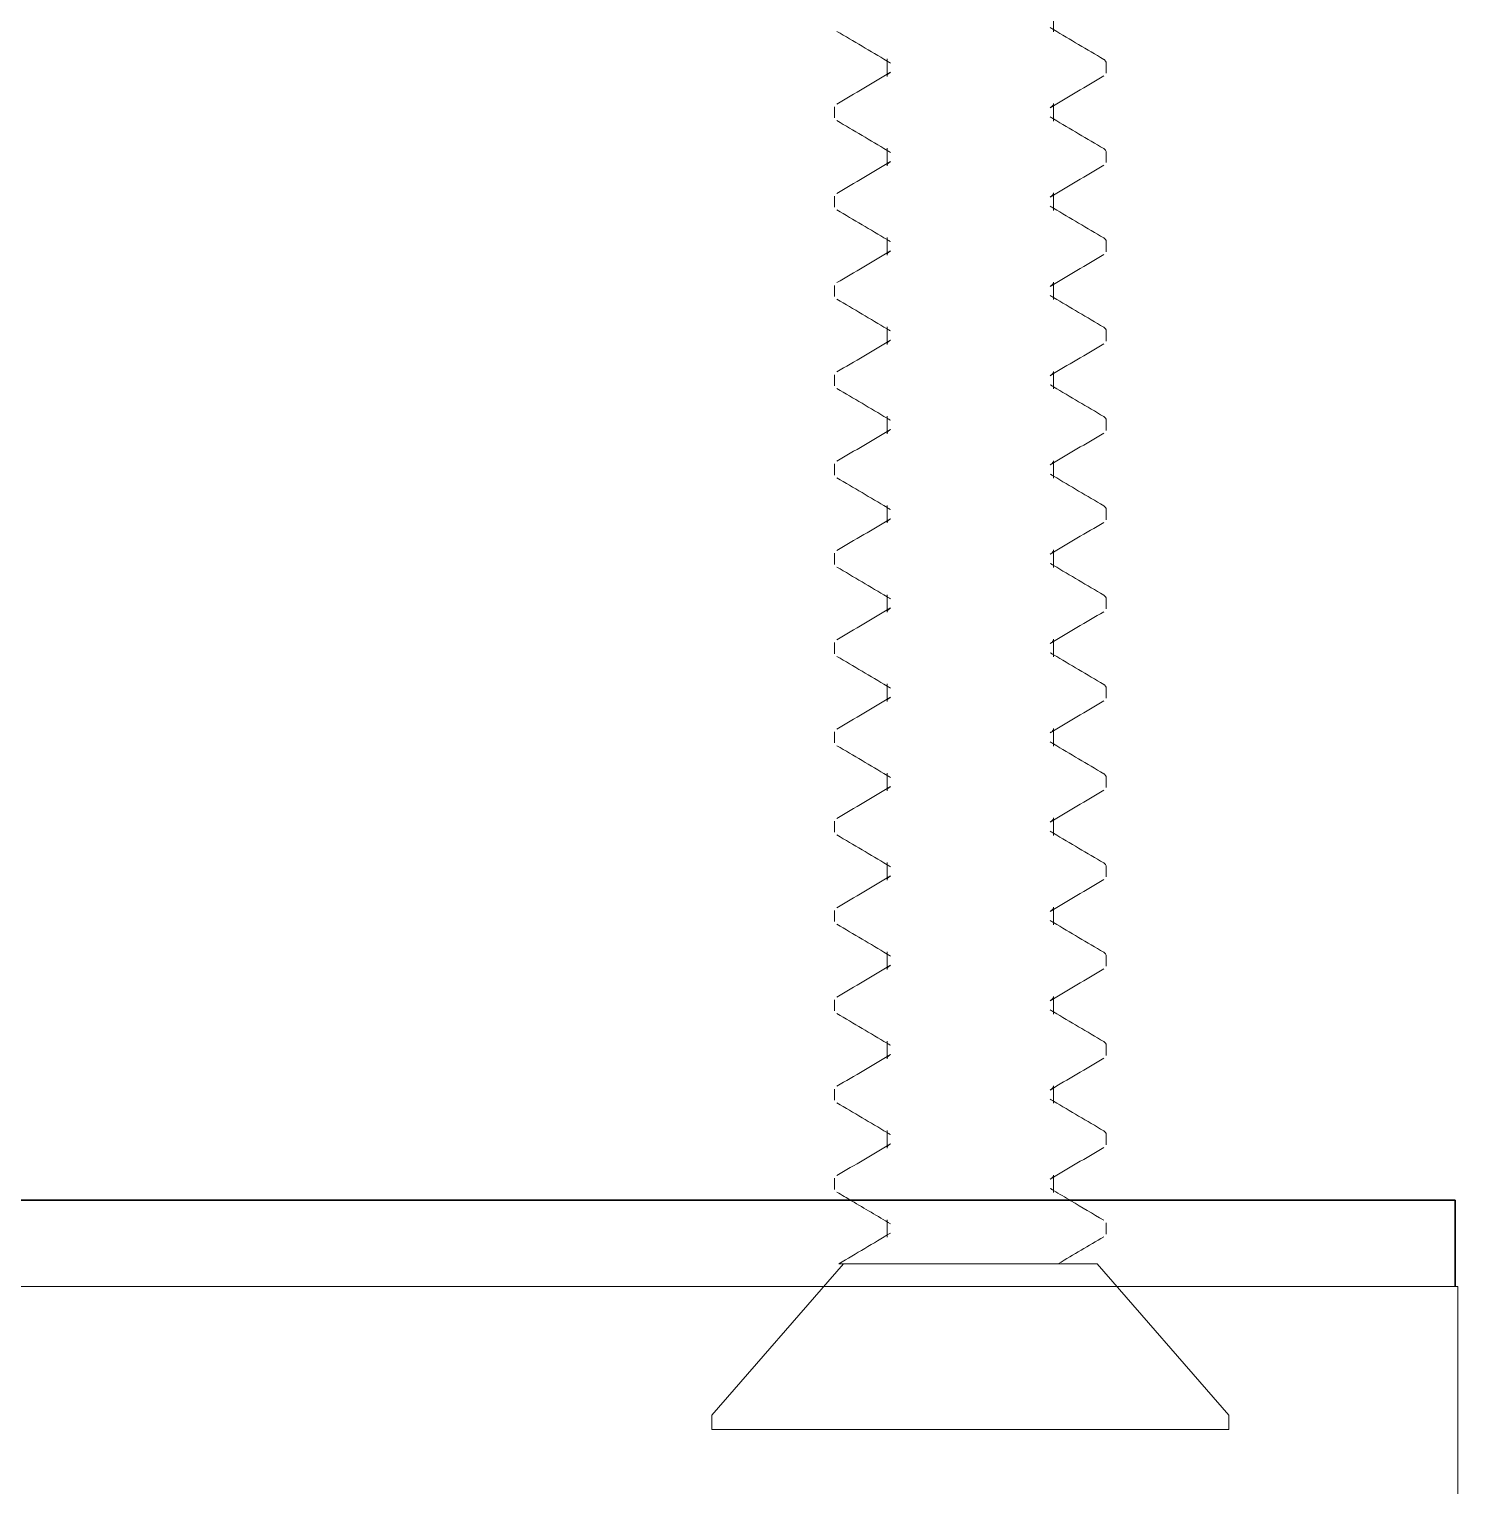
# Model space of a CAD drawing. Header units: inches. Extents: x 0.97 to 7.9, y 2.79 to 9.99.
# Drawn here: x 6.335 to 7.335, y 7.953 to 8.972 of the extents above; entities that cross this region are included whole.
import ezdxf

# ---------------------------------------------------------------- set-up
doc = ezdxf.new("R2010")
doc.units = ezdxf.units.IN
doc.header["$LTSCALE"] = 0.5
doc.header["$MEASUREMENT"] = 0
for name, color, linetype, lineweight in [('SHADE-BRACKET', 7, 'Continuous', 30), ('SHADE-BRACKET_SCREW', 7, 'Continuous', 5), ('SUB-BRACKET', 7, 'Continuous', 18)]:
    doc.layers.add(name, color=color, linetype=linetype, lineweight=lineweight)

# ---------------------------------------------------------------- blocks, each defined once
blk = doc.blocks.new('SHADE-BRACKET-SCREW-085598')
at = {"layer": 'SHADE-BRACKET_SCREW', "extrusion": (1, -2.22045e-16, 0)}
for p, q in [((4.8671, 2.3157, -2.9058), (4.8671, 2.328, -2.9058)), ((4.7505, 2.2844, -2.9058), (4.7505, 2.2967, -2.9058)), ((4.9038, 2.2867, -2.9058), (4.9038, 2.2945, -2.9058)), ((4.8671, 2.2532, -2.9058), (4.8671, 2.2655, -2.9058)), ((4.7138, 2.2632, -2.9058), (4.7138, 2.2554, -2.9058)), ((4.7505, 2.2219, -2.9058), (4.7505, 2.2342, -2.9058)), ((4.9038, 2.2242, -2.9058), (4.9038, 2.232, -2.9058)), ((4.8671, 2.1907, -2.9058), (4.8671, 2.203, -2.9058)), ((4.7138, 2.2007, -2.9058), (4.7138, 2.1929, -2.9058)), ((4.7505, 2.1594, -2.9058), (4.7505, 2.1717, -2.9058)), ((4.9038, 2.1617, -2.9058), (4.9038, 2.1695, -2.9058)), ((4.7138, 2.1382, -2.9058), (4.7138, 2.1304, -2.9058)), ((4.8671, 2.1282, -2.9058), (4.8671, 2.1405, -2.9058)), ((4.7505, 2.0969, -2.9058), (4.7505, 2.1092, -2.9058)), ((4.9038, 2.0992, -2.9058), (4.9038, 2.107, -2.9058)), ((4.7138, 2.0757, -2.9058), (4.7138, 2.0679, -2.9058)), ((4.8671, 2.0657, -2.9058), (4.8671, 2.078, -2.9058)), ((4.7505, 2.0344, -2.9058), (4.7505, 2.0467, -2.9058)), ((4.9038, 2.0367, -2.9058), (4.9038, 2.0445, -2.9058)), ((4.7138, 2.0132, -2.9058), (4.7138, 2.0054, -2.9058)), ((4.8671, 2.0032, -2.9058), (4.8671, 2.0155, -2.9058)), ((4.7505, 1.9719, -2.9058), (4.7505, 1.9842, -2.9058)), ((4.9038, 1.9742, -2.9058), (4.9038, 1.982, -2.9058)), ((4.7138, 1.9507, -2.9058), (4.7138, 1.9429, -2.9058)), ((4.8671, 1.9407, -2.9058), (4.8671, 1.953, -2.9058)), ((4.7505, 1.9094, -2.9058), (4.7505, 1.9217, -2.9058)), ((4.9038, 1.9117, -2.9058), (4.9038, 1.9195, -2.9058)), ((4.7138, 1.8882, -2.9058), (4.7138, 1.8804, -2.9058)), ((4.8671, 1.8782, -2.9058), (4.8671, 1.8905, -2.9058)), ((4.7505, 1.8469, -2.9058), (4.7505, 1.8592, -2.9058)), ((4.9038, 1.8492, -2.9058), (4.9038, 1.857, -2.9058)), ((4.7138, 1.8257, -2.9058), (4.7138, 1.8179, -2.9058)), ((4.8671, 1.8157, -2.9058), (4.8671, 1.828, -2.9058)), ((4.7505, 1.7844, -2.9058), (4.7505, 1.7967, -2.9058)), ((4.9038, 1.7867, -2.9058), (4.9038, 1.7945, -2.9058)), ((4.8671, 1.7532, -2.9058), (4.8671, 1.7655, -2.9058)), ((4.7138, 1.7632, -2.9058), (4.7138, 1.7554, -2.9058)), ((4.7505, 1.7219, -2.9058), (4.7505, 1.7342, -2.9058)), ((4.9038, 1.7242, -2.9058), (4.9038, 1.732, -2.9058)), ((4.8671, 1.6907, -2.9058), (4.8671, 1.703, -2.9058)), ((4.7138, 1.7007, -2.9058), (4.7138, 1.6929, -2.9058)), ((4.7505, 1.6594, -2.9058), (4.7505, 1.6717, -2.9058)), ((4.9038, 1.6617, -2.9058), (4.9038, 1.6695, -2.9058)), ((4.7138, 1.6382, -2.9058), (4.7138, 1.6304, -2.9058)), ((4.8671, 1.6282, -2.9058), (4.8671, 1.6405, -2.9058)), ((4.7505, 1.5969, -2.9058), (4.7505, 1.6092, -2.9058)), ((4.9038, 1.5992, -2.9058), (4.9038, 1.607, -2.9058)), ((4.7138, 1.5757, -2.9058), (4.7138, 1.5679, -2.9058)), ((4.8671, 1.5657, -2.9058), (4.8671, 1.578, -2.9058)), ((4.7505, 1.5344, -2.9058), (4.7505, 1.5467, -2.9058)), ((4.9038, 1.5367, -2.9058), (4.9038, 1.5445, -2.9058)), ((4.7138, 1.5132, -2.9058), (4.7138, 1.5054, -2.9058)), ((4.8671, 1.5032, -2.9058), (4.8671, 1.5155, -2.9058)), ((4.7505, 1.4719, -2.9058), (4.7505, 1.4842, -2.9058)), ((4.9038, 1.4742, -2.9058), (4.9038, 1.482, -2.9058)), ((4.6278, 1.3474, -2.9058), (4.72, 1.4534, -2.9058)), ((4.8977, 1.4534, -2.9058), (4.7171, 1.4534, -2.9058)), ((4.9898, 1.3474, -2.9058), (4.8977, 1.4534, -2.9058)), ((4.6278, 1.3374, -0.7264), (4.6278, 1.3474, -0.7264)), ((4.9898, 1.3374, -2.9058), (4.9898, 1.3474, -2.9058)), ((4.9898, 1.3374, -2.9058), (4.6278, 1.3374, -2.9058))]:
    blk.add_line(p, q, dxfattribs=at)
at = {"layer": 'SHADE-BRACKET_SCREW'}
for points in [[(4.7505, 2.2952, -2.9058), (4.7389, 2.3022, -2.9058), (4.7272, 2.3091, -2.9058), (4.7154, 2.316, -2.9058)], [(4.8647, 2.3186, -2.9058), (4.8655, 2.3181, -2.9058), (4.8663, 2.3177, -2.9058), (4.8671, 2.3172, -2.9058)], [(4.8671, 2.3172, -2.9058), (4.8787, 2.3102, -2.9058), (4.8905, 2.3033, -2.9058), (4.9022, 2.2964, -2.9058)], [(4.7529, 2.2938, -2.9058), (4.7521, 2.2943, -2.9058), (4.7513, 2.2947, -2.9058), (4.7505, 2.2952, -2.9058)], [(4.7154, 2.2651, -2.9058), (4.7279, 2.2725, -2.9058), (4.7405, 2.2799, -2.9058), (4.7529, 2.2874, -2.9058)], [(4.9022, 2.2848, -2.9058), (4.8897, 2.2774, -2.9058), (4.8772, 2.27, -2.9058), (4.8647, 2.2625, -2.9058)], [(4.7505, 2.2327, -2.9058), (4.7389, 2.2397, -2.9058), (4.7272, 2.2466, -2.9058), (4.7154, 2.2535, -2.9058)], [(4.8647, 2.2561, -2.9058), (4.8655, 2.2556, -2.9058), (4.8663, 2.2552, -2.9058), (4.8671, 2.2547, -2.9058)], [(4.8671, 2.2547, -2.9058), (4.8787, 2.2477, -2.9058), (4.8905, 2.2408, -2.9058), (4.9022, 2.2339, -2.9058)], [(4.7154, 2.2026, -2.9058), (4.7279, 2.21, -2.9058), (4.7405, 2.2174, -2.9058), (4.7529, 2.2249, -2.9058)], [(4.7529, 2.2313, -2.9058), (4.7521, 2.2318, -2.9058), (4.7513, 2.2322, -2.9058), (4.7505, 2.2327, -2.9058)], [(4.9022, 2.2223, -2.9058), (4.8897, 2.2149, -2.9058), (4.8772, 2.2075, -2.9058), (4.8647, 2.2, -2.9058)], [(4.8647, 2.1936, -2.9058), (4.8655, 2.1931, -2.9058), (4.8663, 2.1927, -2.9058), (4.8671, 2.1922, -2.9058)], [(4.7505, 2.1702, -2.9058), (4.7389, 2.1772, -2.9058), (4.7272, 2.1841, -2.9058), (4.7154, 2.191, -2.9058)], [(4.8671, 2.1922, -2.9058), (4.8787, 2.1852, -2.9058), (4.8905, 2.1783, -2.9058), (4.9022, 2.1714, -2.9058)], [(4.7154, 2.1401, -2.9058), (4.7279, 2.1475, -2.9058), (4.7405, 2.1549, -2.9058), (4.7529, 2.1624, -2.9058)], [(4.7529, 2.1688, -2.9058), (4.7521, 2.1693, -2.9058), (4.7513, 2.1697, -2.9058), (4.7505, 2.1702, -2.9058)], [(4.9022, 2.1598, -2.9058), (4.8897, 2.1524, -2.9058), (4.8772, 2.145, -2.9058), (4.8647, 2.1375, -2.9058)], [(4.8647, 2.1311, -2.9058), (4.8655, 2.1306, -2.9058), (4.8663, 2.1302, -2.9058), (4.8671, 2.1297, -2.9058)], [(4.7505, 2.1077, -2.9058), (4.7389, 2.1147, -2.9058), (4.7272, 2.1216, -2.9058), (4.7154, 2.1285, -2.9058)], [(4.8671, 2.1297, -2.9058), (4.8787, 2.1227, -2.9058), (4.8905, 2.1158, -2.9058), (4.9022, 2.1089, -2.9058)], [(4.7529, 2.1063, -2.9058), (4.7521, 2.1068, -2.9058), (4.7513, 2.1072, -2.9058), (4.7505, 2.1077, -2.9058)], [(4.7154, 2.0776, -2.9058), (4.7279, 2.085, -2.9058), (4.7405, 2.0924, -2.9058), (4.7529, 2.0999, -2.9058)], [(4.9022, 2.0973, -2.9058), (4.8897, 2.0899, -2.9058), (4.8772, 2.0825, -2.9058), (4.8647, 2.075, -2.9058)], [(4.7505, 2.0452, -2.9058), (4.7389, 2.0522, -2.9058), (4.7272, 2.0591, -2.9058), (4.7154, 2.066, -2.9058)], [(4.8647, 2.0686, -2.9058), (4.8655, 2.0681, -2.9058), (4.8663, 2.0677, -2.9058), (4.8671, 2.0672, -2.9058)], [(4.8671, 2.0672, -2.9058), (4.8787, 2.0602, -2.9058), (4.8905, 2.0533, -2.9058), (4.9022, 2.0464, -2.9058)], [(4.7529, 2.0438, -2.9058), (4.7521, 2.0443, -2.9058), (4.7513, 2.0447, -2.9058), (4.7505, 2.0452, -2.9058)], [(4.7154, 2.0151, -2.9058), (4.7279, 2.0225, -2.9058), (4.7405, 2.0299, -2.9058), (4.7529, 2.0374, -2.9058)], [(4.9022, 2.0348, -2.9058), (4.8897, 2.0274, -2.9058), (4.8772, 2.02, -2.9058), (4.8647, 2.0125, -2.9058)], [(4.7505, 1.9827, -2.9058), (4.7389, 1.9897, -2.9058), (4.7272, 1.9966, -2.9058), (4.7154, 2.0035, -2.9058)], [(4.8647, 2.0061, -2.9058), (4.8655, 2.0056, -2.9058), (4.8663, 2.0052, -2.9058), (4.8671, 2.0047, -2.9058)], [(4.8671, 2.0047, -2.9058), (4.8787, 1.9977, -2.9058), (4.8905, 1.9908, -2.9058), (4.9022, 1.9839, -2.9058)], [(4.7529, 1.9813, -2.9058), (4.7521, 1.9818, -2.9058), (4.7513, 1.9822, -2.9058), (4.7505, 1.9827, -2.9058)], [(4.7154, 1.9526, -2.9058), (4.7279, 1.96, -2.9058), (4.7405, 1.9674, -2.9058), (4.7529, 1.9749, -2.9058)], [(4.9022, 1.9723, -2.9058), (4.8897, 1.9649, -2.9058), (4.8772, 1.9575, -2.9058), (4.8647, 1.95, -2.9058)], [(4.7505, 1.9202, -2.9058), (4.7389, 1.9272, -2.9058), (4.7272, 1.9341, -2.9058), (4.7154, 1.941, -2.9058)], [(4.8647, 1.9436, -2.9058), (4.8655, 1.9431, -2.9058), (4.8663, 1.9427, -2.9058), (4.8671, 1.9422, -2.9058)], [(4.8671, 1.9422, -2.9058), (4.8787, 1.9352, -2.9058), (4.8905, 1.9283, -2.9058), (4.9022, 1.9214, -2.9058)], [(4.7529, 1.9188, -2.9058), (4.7521, 1.9193, -2.9058), (4.7513, 1.9197, -2.9058), (4.7505, 1.9202, -2.9058)], [(4.7154, 1.8901, -2.9058), (4.7279, 1.8975, -2.9058), (4.7405, 1.9049, -2.9058), (4.7529, 1.9124, -2.9058)], [(4.9022, 1.9098, -2.9058), (4.8897, 1.9024, -2.9058), (4.8772, 1.895, -2.9058), (4.8647, 1.8875, -2.9058)], [(4.7505, 1.8577, -2.9058), (4.7389, 1.8647, -2.9058), (4.7272, 1.8716, -2.9058), (4.7154, 1.8785, -2.9058)], [(4.8647, 1.8811, -2.9058), (4.8655, 1.8806, -2.9058), (4.8663, 1.8802, -2.9058), (4.8671, 1.8797, -2.9058)], [(4.8671, 1.8797, -2.9058), (4.8787, 1.8727, -2.9058), (4.8905, 1.8658, -2.9058), (4.9022, 1.8589, -2.9058)], [(4.7529, 1.8563, -2.9058), (4.7521, 1.8568, -2.9058), (4.7513, 1.8572, -2.9058), (4.7505, 1.8577, -2.9058)], [(4.7154, 1.8276, -2.9058), (4.7279, 1.835, -2.9058), (4.7405, 1.8424, -2.9058), (4.7529, 1.8499, -2.9058)], [(4.9022, 1.8473, -2.9058), (4.8897, 1.8399, -2.9058), (4.8772, 1.8325, -2.9058), (4.8647, 1.825, -2.9058)], [(4.7505, 1.7952, -2.9058), (4.7389, 1.8022, -2.9058), (4.7272, 1.8091, -2.9058), (4.7154, 1.816, -2.9058)], [(4.8647, 1.8186, -2.9058), (4.8655, 1.8181, -2.9058), (4.8663, 1.8177, -2.9058), (4.8671, 1.8172, -2.9058)], [(4.8671, 1.8172, -2.9058), (4.8787, 1.8102, -2.9058), (4.8905, 1.8033, -2.9058), (4.9022, 1.7964, -2.9058)], [(4.7529, 1.7938, -2.9058), (4.7521, 1.7943, -2.9058), (4.7513, 1.7947, -2.9058), (4.7505, 1.7952, -2.9058)], [(4.7154, 1.7651, -2.9058), (4.7279, 1.7725, -2.9058), (4.7405, 1.7799, -2.9058), (4.7529, 1.7874, -2.9058)], [(4.9022, 1.7848, -2.9058), (4.8897, 1.7774, -2.9058), (4.8772, 1.77, -2.9058), (4.8647, 1.7625, -2.9058)], [(4.8647, 1.7561, -2.9058), (4.8655, 1.7556, -2.9058), (4.8663, 1.7552, -2.9058), (4.8671, 1.7547, -2.9058)], [(4.8671, 1.7547, -2.9058), (4.8787, 1.7477, -2.9058), (4.8905, 1.7408, -2.9058), (4.9022, 1.7339, -2.9058)], [(4.7505, 1.7327, -2.9058), (4.7389, 1.7397, -2.9058), (4.7272, 1.7466, -2.9058), (4.7154, 1.7535, -2.9058)], [(4.7154, 1.7026, -2.9058), (4.7279, 1.71, -2.9058), (4.7405, 1.7174, -2.9058), (4.7529, 1.7249, -2.9058)], [(4.7529, 1.7313, -2.9058), (4.7521, 1.7318, -2.9058), (4.7513, 1.7322, -2.9058), (4.7505, 1.7327, -2.9058)], [(4.9022, 1.7223, -2.9058), (4.8897, 1.7149, -2.9058), (4.8772, 1.7075, -2.9058), (4.8647, 1.7, -2.9058)], [(4.8647, 1.6936, -2.9058), (4.8655, 1.6931, -2.9058), (4.8663, 1.6927, -2.9058), (4.8671, 1.6922, -2.9058)], [(4.7505, 1.6702, -2.9058), (4.7389, 1.6772, -2.9058), (4.7272, 1.6841, -2.9058), (4.7154, 1.691, -2.9058)], [(4.8671, 1.6922, -2.9058), (4.8787, 1.6852, -2.9058), (4.8905, 1.6783, -2.9058), (4.9022, 1.6714, -2.9058)], [(4.7154, 1.6401, -2.9058), (4.7279, 1.6475, -2.9058), (4.7405, 1.6549, -2.9058), (4.7529, 1.6624, -2.9058)], [(4.7529, 1.6688, -2.9058), (4.7521, 1.6693, -2.9058), (4.7513, 1.6697, -2.9058), (4.7505, 1.6702, -2.9058)], [(4.9022, 1.6598, -2.9058), (4.8897, 1.6524, -2.9058), (4.8772, 1.645, -2.9058), (4.8647, 1.6375, -2.9058)], [(4.7505, 1.6077, -2.9058), (4.7389, 1.6147, -2.9058), (4.7272, 1.6216, -2.9058), (4.7154, 1.6285, -2.9058)], [(4.8647, 1.6311, -2.9058), (4.8655, 1.6306, -2.9058), (4.8663, 1.6302, -2.9058), (4.8671, 1.6297, -2.9058)], [(4.8671, 1.6297, -2.9058), (4.8787, 1.6227, -2.9058), (4.8905, 1.6158, -2.9058), (4.9022, 1.6089, -2.9058)], [(4.7529, 1.6063, -2.9058), (4.7521, 1.6068, -2.9058), (4.7513, 1.6072, -2.9058), (4.7505, 1.6077, -2.9058)], [(4.7154, 1.5776, -2.9058), (4.7279, 1.585, -2.9058), (4.7405, 1.5924, -2.9058), (4.7529, 1.5999, -2.9058)], [(4.9022, 1.5973, -2.9058), (4.8897, 1.5899, -2.9058), (4.8772, 1.5825, -2.9058), (4.8647, 1.575, -2.9058)], [(4.7505, 1.5452, -2.9058), (4.7389, 1.5522, -2.9058), (4.7272, 1.5591, -2.9058), (4.7154, 1.566, -2.9058)], [(4.8647, 1.5686, -2.9058), (4.8655, 1.5681, -2.9058), (4.8663, 1.5677, -2.9058), (4.8671, 1.5672, -2.9058)], [(4.8671, 1.5672, -2.9058), (4.8787, 1.5602, -2.9058), (4.8905, 1.5533, -2.9058), (4.9022, 1.5464, -2.9058)], [(4.7529, 1.5438, -2.9058), (4.7521, 1.5443, -2.9058), (4.7513, 1.5447, -2.9058), (4.7505, 1.5452, -2.9058)], [(4.7154, 1.5151, -2.9058), (4.7279, 1.5225, -2.9058), (4.7405, 1.5299, -2.9058), (4.7529, 1.5374, -2.9058)], [(4.9022, 1.5348, -2.9058), (4.8897, 1.5274, -2.9058), (4.8772, 1.52, -2.9058), (4.8647, 1.5125, -2.9058)], [(4.7257, 1.4974, -2.9058), (4.7223, 1.4995, -2.9058), (4.7189, 1.5015, -2.9058), (4.7154, 1.5035, -2.9058)], [(4.8647, 1.5061, -2.9058), (4.8655, 1.5056, -2.9058), (4.8663, 1.5052, -2.9058), (4.8671, 1.5047, -2.9058)], [(4.8671, 1.5047, -2.9058), (4.8711, 1.5023, -2.9058), (4.8752, 1.4998, -2.9058), (4.8792, 1.4974, -2.9058)], [(4.7529, 1.4813, -2.9058), (4.7439, 1.4867, -2.9058), (4.7348, 1.4921, -2.9058), (4.7257, 1.4974, -2.9058)], [(4.8792, 1.4974, -2.9058), (4.8869, 1.4929, -2.9058), (4.8945, 1.4884, -2.9058), (4.9022, 1.4839, -2.9058)], [(4.7168, 1.4534, -2.9058), (4.7289, 1.4605, -2.9058), (4.7409, 1.4676, -2.9058), (4.7529, 1.4749, -2.9058)], [(4.9022, 1.4723, -2.9058), (4.8916, 1.466, -2.9058), (4.881, 1.4598, -2.9058), (4.8704, 1.4534, -2.9058)], [(4.7168, 1.4534, -2.9058), (4.7168, 1.4534, -2.9058), (4.7169, 1.4534, -2.9058), (4.7171, 1.4534, -2.9058)]]:
    blk.add_open_spline(points, degree=3, dxfattribs=at)
for points, knots in [([(4.9022, 2.2964, -2.9058), (4.9024, 2.2963, -2.9058), (4.9026, 2.2961, -2.9058), (4.9034, 2.2955, -2.9058), (4.9038, 2.295, -2.9058), (4.9038, 2.2945, -2.9058)], [-0.04485565, -0.04485565, -0.04485565, -0.04485565, -0.03658693, -0.03658693, 0, 0, 0, 0]), ([(4.7505, 2.2844, -2.9058), (4.7505, 2.2849, -2.9058), (4.7507, 2.2855, -2.9058), (4.7516, 2.2864, -2.9058), (4.7522, 2.2869, -2.9058), (4.7529, 2.2874, -2.9058)], [0, 0, 0, 0, 0.02262006, 0.02262006, 0.04305702, 0.04305702, 0.04305702, 0.04305702]), ([(4.8671, 2.2655, -2.9058), (4.8671, 2.2649, -2.9058), (4.8669, 2.2644, -2.9058), (4.866, 2.2634, -2.9058), (4.8655, 2.263, -2.9058), (4.8647, 2.2625, -2.9058)], [0, 0, 0, 0, 0.02262006, 0.02262006, 0.04305702, 0.04305702, 0.04305702, 0.04305702]), ([(4.9022, 2.2339, -2.9058), (4.9024, 2.2338, -2.9058), (4.9026, 2.2336, -2.9058), (4.9034, 2.233, -2.9058), (4.9038, 2.2325, -2.9058), (4.9038, 2.232, -2.9058)], [-0.04485565, -0.04485565, -0.04485565, -0.04485565, -0.03658693, -0.03658693, 0, 0, 0, 0]), ([(4.7505, 2.2219, -2.9058), (4.7505, 2.2224, -2.9058), (4.7507, 2.223, -2.9058), (4.7516, 2.2239, -2.9058), (4.7522, 2.2244, -2.9058), (4.7529, 2.2249, -2.9058)], [0, 0, 0, 0, 0.02262006, 0.02262006, 0.04305702, 0.04305702, 0.04305702, 0.04305702]), ([(4.8671, 2.203, -2.9058), (4.8671, 2.2024, -2.9058), (4.8669, 2.2019, -2.9058), (4.866, 2.2009, -2.9058), (4.8655, 2.2005, -2.9058), (4.8647, 2.2, -2.9058)], [0, 0, 0, 0, 0.02262006, 0.02262006, 0.04305702, 0.04305702, 0.04305702, 0.04305702]), ([(4.7505, 2.1594, -2.9058), (4.7505, 2.1599, -2.9058), (4.7507, 2.1605, -2.9058), (4.7516, 2.1614, -2.9058), (4.7522, 2.1619, -2.9058), (4.7529, 2.1624, -2.9058)], [0, 0, 0, 0, 0.02262006, 0.02262006, 0.04305702, 0.04305702, 0.04305702, 0.04305702]), ([(4.9022, 2.1714, -2.9058), (4.9024, 2.1713, -2.9058), (4.9026, 2.1711, -2.9058), (4.9034, 2.1705, -2.9058), (4.9038, 2.17, -2.9058), (4.9038, 2.1695, -2.9058)], [-0.04485565, -0.04485565, -0.04485565, -0.04485565, -0.03658693, -0.03658693, 0, 0, 0, 0]), ([(4.8671, 2.1405, -2.9058), (4.8671, 2.1399, -2.9058), (4.8669, 2.1394, -2.9058), (4.866, 2.1384, -2.9058), (4.8655, 2.138, -2.9058), (4.8647, 2.1375, -2.9058)], [0, 0, 0, 0, 0.02262006, 0.02262006, 0.04305702, 0.04305702, 0.04305702, 0.04305702]), ([(4.9022, 2.1089, -2.9058), (4.9024, 2.1088, -2.9058), (4.9026, 2.1086, -2.9058), (4.9034, 2.108, -2.9058), (4.9038, 2.1075, -2.9058), (4.9038, 2.107, -2.9058)], [-0.04485565, -0.04485565, -0.04485565, -0.04485565, -0.03658693, -0.03658693, 0, 0, 0, 0]), ([(4.7505, 2.0969, -2.9058), (4.7505, 2.0974, -2.9058), (4.7507, 2.098, -2.9058), (4.7516, 2.0989, -2.9058), (4.7522, 2.0994, -2.9058), (4.7529, 2.0999, -2.9058)], [0, 0, 0, 0, 0.02262006, 0.02262006, 0.04305702, 0.04305702, 0.04305702, 0.04305702]), ([(4.8671, 2.078, -2.9058), (4.8671, 2.0774, -2.9058), (4.8669, 2.0769, -2.9058), (4.866, 2.0759, -2.9058), (4.8655, 2.0755, -2.9058), (4.8647, 2.075, -2.9058)], [0, 0, 0, 0, 0.02262006, 0.02262006, 0.04305702, 0.04305702, 0.04305702, 0.04305702]), ([(4.9022, 2.0464, -2.9058), (4.9024, 2.0463, -2.9058), (4.9026, 2.0461, -2.9058), (4.9034, 2.0455, -2.9058), (4.9038, 2.045, -2.9058), (4.9038, 2.0445, -2.9058)], [-0.04485565, -0.04485565, -0.04485565, -0.04485565, -0.03658693, -0.03658693, 0, 0, 0, 0]), ([(4.7505, 2.0344, -2.9058), (4.7505, 2.0349, -2.9058), (4.7507, 2.0355, -2.9058), (4.7516, 2.0364, -2.9058), (4.7522, 2.0369, -2.9058), (4.7529, 2.0374, -2.9058)], [0, 0, 0, 0, 0.02262006, 0.02262006, 0.04305702, 0.04305702, 0.04305702, 0.04305702]), ([(4.8671, 2.0155, -2.9058), (4.8671, 2.0149, -2.9058), (4.8669, 2.0144, -2.9058), (4.866, 2.0134, -2.9058), (4.8655, 2.013, -2.9058), (4.8647, 2.0125, -2.9058)], [0, 0, 0, 0, 0.02262006, 0.02262006, 0.04305702, 0.04305702, 0.04305702, 0.04305702]), ([(4.9022, 1.9839, -2.9058), (4.9024, 1.9838, -2.9058), (4.9026, 1.9836, -2.9058), (4.9034, 1.983, -2.9058), (4.9038, 1.9825, -2.9058), (4.9038, 1.982, -2.9058)], [-0.04485565, -0.04485565, -0.04485565, -0.04485565, -0.03658693, -0.03658693, 0, 0, 0, 0]), ([(4.7505, 1.9719, -2.9058), (4.7505, 1.9724, -2.9058), (4.7507, 1.973, -2.9058), (4.7516, 1.9739, -2.9058), (4.7522, 1.9744, -2.9058), (4.7529, 1.9749, -2.9058)], [0, 0, 0, 0, 0.02262006, 0.02262006, 0.04305702, 0.04305702, 0.04305702, 0.04305702]), ([(4.8671, 1.953, -2.9058), (4.8671, 1.9524, -2.9058), (4.8669, 1.9519, -2.9058), (4.866, 1.9509, -2.9058), (4.8655, 1.9505, -2.9058), (4.8647, 1.95, -2.9058)], [0, 0, 0, 0, 0.02262006, 0.02262006, 0.04305702, 0.04305702, 0.04305702, 0.04305702]), ([(4.9022, 1.9214, -2.9058), (4.9024, 1.9213, -2.9058), (4.9026, 1.9211, -2.9058), (4.9034, 1.9205, -2.9058), (4.9038, 1.92, -2.9058), (4.9038, 1.9195, -2.9058)], [-0.04485565, -0.04485565, -0.04485565, -0.04485565, -0.03658693, -0.03658693, 0, 0, 0, 0]), ([(4.7505, 1.9094, -2.9058), (4.7505, 1.9099, -2.9058), (4.7507, 1.9105, -2.9058), (4.7516, 1.9114, -2.9058), (4.7522, 1.9119, -2.9058), (4.7529, 1.9124, -2.9058)], [0, 0, 0, 0, 0.02262006, 0.02262006, 0.04305702, 0.04305702, 0.04305702, 0.04305702]), ([(4.8671, 1.8905, -2.9058), (4.8671, 1.8899, -2.9058), (4.8669, 1.8894, -2.9058), (4.866, 1.8884, -2.9058), (4.8655, 1.888, -2.9058), (4.8647, 1.8875, -2.9058)], [0, 0, 0, 0, 0.02262006, 0.02262006, 0.04305702, 0.04305702, 0.04305702, 0.04305702]), ([(4.9022, 1.8589, -2.9058), (4.9024, 1.8588, -2.9058), (4.9026, 1.8586, -2.9058), (4.9034, 1.858, -2.9058), (4.9038, 1.8575, -2.9058), (4.9038, 1.857, -2.9058)], [-0.04485565, -0.04485565, -0.04485565, -0.04485565, -0.03658693, -0.03658693, 0, 0, 0, 0]), ([(4.7505, 1.8469, -2.9058), (4.7505, 1.8474, -2.9058), (4.7507, 1.848, -2.9058), (4.7516, 1.8489, -2.9058), (4.7522, 1.8494, -2.9058), (4.7529, 1.8499, -2.9058)], [0, 0, 0, 0, 0.02262006, 0.02262006, 0.04305702, 0.04305702, 0.04305702, 0.04305702]), ([(4.8671, 1.828, -2.9058), (4.8671, 1.8274, -2.9058), (4.8669, 1.8269, -2.9058), (4.866, 1.8259, -2.9058), (4.8655, 1.8255, -2.9058), (4.8647, 1.825, -2.9058)], [0, 0, 0, 0, 0.02262006, 0.02262006, 0.04305702, 0.04305702, 0.04305702, 0.04305702]), ([(4.9022, 1.7964, -2.9058), (4.9024, 1.7963, -2.9058), (4.9026, 1.7961, -2.9058), (4.9034, 1.7955, -2.9058), (4.9038, 1.795, -2.9058), (4.9038, 1.7945, -2.9058)], [-0.04485565, -0.04485565, -0.04485565, -0.04485565, -0.03658693, -0.03658693, 0, 0, 0, 0]), ([(4.7505, 1.7844, -2.9058), (4.7505, 1.7849, -2.9058), (4.7507, 1.7855, -2.9058), (4.7516, 1.7864, -2.9058), (4.7522, 1.7869, -2.9058), (4.7529, 1.7874, -2.9058)], [0, 0, 0, 0, 0.02262006, 0.02262006, 0.04305702, 0.04305702, 0.04305702, 0.04305702]), ([(4.8671, 1.7655, -2.9058), (4.8671, 1.7649, -2.9058), (4.8669, 1.7644, -2.9058), (4.866, 1.7634, -2.9058), (4.8655, 1.763, -2.9058), (4.8647, 1.7625, -2.9058)], [0, 0, 0, 0, 0.02262006, 0.02262006, 0.04305702, 0.04305702, 0.04305702, 0.04305702]), ([(4.9022, 1.7339, -2.9058), (4.9024, 1.7338, -2.9058), (4.9026, 1.7336, -2.9058), (4.9034, 1.733, -2.9058), (4.9038, 1.7325, -2.9058), (4.9038, 1.732, -2.9058)], [-0.04485565, -0.04485565, -0.04485565, -0.04485565, -0.03658693, -0.03658693, 0, 0, 0, 0]), ([(4.7505, 1.7219, -2.9058), (4.7505, 1.7224, -2.9058), (4.7507, 1.723, -2.9058), (4.7516, 1.7239, -2.9058), (4.7522, 1.7244, -2.9058), (4.7529, 1.7249, -2.9058)], [0, 0, 0, 0, 0.02262006, 0.02262006, 0.04305702, 0.04305702, 0.04305702, 0.04305702]), ([(4.8671, 1.703, -2.9058), (4.8671, 1.7024, -2.9058), (4.8669, 1.7019, -2.9058), (4.866, 1.7009, -2.9058), (4.8655, 1.7005, -2.9058), (4.8647, 1.7, -2.9058)], [0, 0, 0, 0, 0.02262006, 0.02262006, 0.04305702, 0.04305702, 0.04305702, 0.04305702]), ([(4.7505, 1.6594, -2.9058), (4.7505, 1.6599, -2.9058), (4.7507, 1.6605, -2.9058), (4.7516, 1.6614, -2.9058), (4.7522, 1.6619, -2.9058), (4.7529, 1.6624, -2.9058)], [0, 0, 0, 0, 0.02262006, 0.02262006, 0.04305702, 0.04305702, 0.04305702, 0.04305702]), ([(4.9022, 1.6714, -2.9058), (4.9024, 1.6713, -2.9058), (4.9026, 1.6711, -2.9058), (4.9034, 1.6705, -2.9058), (4.9038, 1.67, -2.9058), (4.9038, 1.6695, -2.9058)], [-0.04485565, -0.04485565, -0.04485565, -0.04485565, -0.03658693, -0.03658693, 0, 0, 0, 0]), ([(4.8671, 1.6405, -2.9058), (4.8671, 1.6399, -2.9058), (4.8669, 1.6394, -2.9058), (4.866, 1.6384, -2.9058), (4.8655, 1.638, -2.9058), (4.8647, 1.6375, -2.9058)], [0, 0, 0, 0, 0.02262006, 0.02262006, 0.04305702, 0.04305702, 0.04305702, 0.04305702]), ([(4.9022, 1.6089, -2.9058), (4.9024, 1.6088, -2.9058), (4.9026, 1.6086, -2.9058), (4.9034, 1.608, -2.9058), (4.9038, 1.6075, -2.9058), (4.9038, 1.607, -2.9058)], [-0.04485565, -0.04485565, -0.04485565, -0.04485565, -0.03658693, -0.03658693, 0, 0, 0, 0]), ([(4.7505, 1.5969, -2.9058), (4.7505, 1.5974, -2.9058), (4.7507, 1.598, -2.9058), (4.7516, 1.5989, -2.9058), (4.7522, 1.5994, -2.9058), (4.7529, 1.5999, -2.9058)], [0, 0, 0, 0, 0.02262006, 0.02262006, 0.04305702, 0.04305702, 0.04305702, 0.04305702]), ([(4.8671, 1.578, -2.9058), (4.8671, 1.5774, -2.9058), (4.8669, 1.5769, -2.9058), (4.866, 1.5759, -2.9058), (4.8655, 1.5755, -2.9058), (4.8647, 1.575, -2.9058)], [0, 0, 0, 0, 0.02262006, 0.02262006, 0.04305702, 0.04305702, 0.04305702, 0.04305702]), ([(4.9022, 1.5464, -2.9058), (4.9024, 1.5463, -2.9058), (4.9026, 1.5461, -2.9058), (4.9034, 1.5455, -2.9058), (4.9038, 1.545, -2.9058), (4.9038, 1.5445, -2.9058)], [-0.04485565, -0.04485565, -0.04485565, -0.04485565, -0.03658693, -0.03658693, 0, 0, 0, 0]), ([(4.7505, 1.5344, -2.9058), (4.7505, 1.5349, -2.9058), (4.7507, 1.5355, -2.9058), (4.7516, 1.5364, -2.9058), (4.7522, 1.5369, -2.9058), (4.7529, 1.5374, -2.9058)], [0, 0, 0, 0, 0.02262006, 0.02262006, 0.04305702, 0.04305702, 0.04305702, 0.04305702]), ([(4.8671, 1.5155, -2.9058), (4.8671, 1.5149, -2.9058), (4.8669, 1.5144, -2.9058), (4.866, 1.5134, -2.9058), (4.8655, 1.513, -2.9058), (4.8647, 1.5125, -2.9058)], [0, 0, 0, 0, 0.02262006, 0.02262006, 0.04305702, 0.04305702, 0.04305702, 0.04305702])]:
    blk.add_open_spline(points, degree=3, knots=knots, dxfattribs=at)
blk = doc.blocks.new('SHADE-BRACKET-085598')
at = {"layer": 'SHADE-BRACKET'}
for p in [(3.1521, 1.4978, -0.7264), (5.1481, 1.4374, -0.7264)]:
    blk.add_line(p, (5.1481, 1.4978, -0.7264), dxfattribs=at)
blk = doc.blocks.new('FOOT-COVER-085598')
at = {"layer": 'SUB-BRACKET', "extrusion": (1, -2.22045e-16, 0)}
for q in [(3.1501, 1.4374, -0.7264), (5.1501, 1.2374, -0.7264)]:
    blk.add_line((5.1501, 1.4374, -0.7264), q, dxfattribs=at)
blk = doc.blocks.new('ROLL-085598')
at = {"layer": 'SHADE-BRACKET'}
blk.add_blockref('SHADE-BRACKET-085598', (0, 0), dxfattribs=at)
at = {"layer": 'SUB-BRACKET'}
blk.add_blockref('FOOT-COVER-085598', (0, 0), dxfattribs=at)
blk = doc.blocks.new('SYSTEM-085598')
at = {"layer": 'SHADE-BRACKET'}
blk.add_blockref('ROLL-085598', (0, 0), dxfattribs=at)
at = {"layer": 'SHADE-BRACKET_SCREW'}
blk.add_blockref('SHADE-BRACKET-SCREW-085598', (0, 0), dxfattribs=at)

msp = doc.modelspace()

# ---------------------------------------------------------------- block references
at = {"layer": 'SHADE-BRACKET'}
msp.add_blockref('SYSTEM-085598', (2.1847, 6.6547, 0.7264), dxfattribs=at)

doc.saveas('drawing.dxf')
